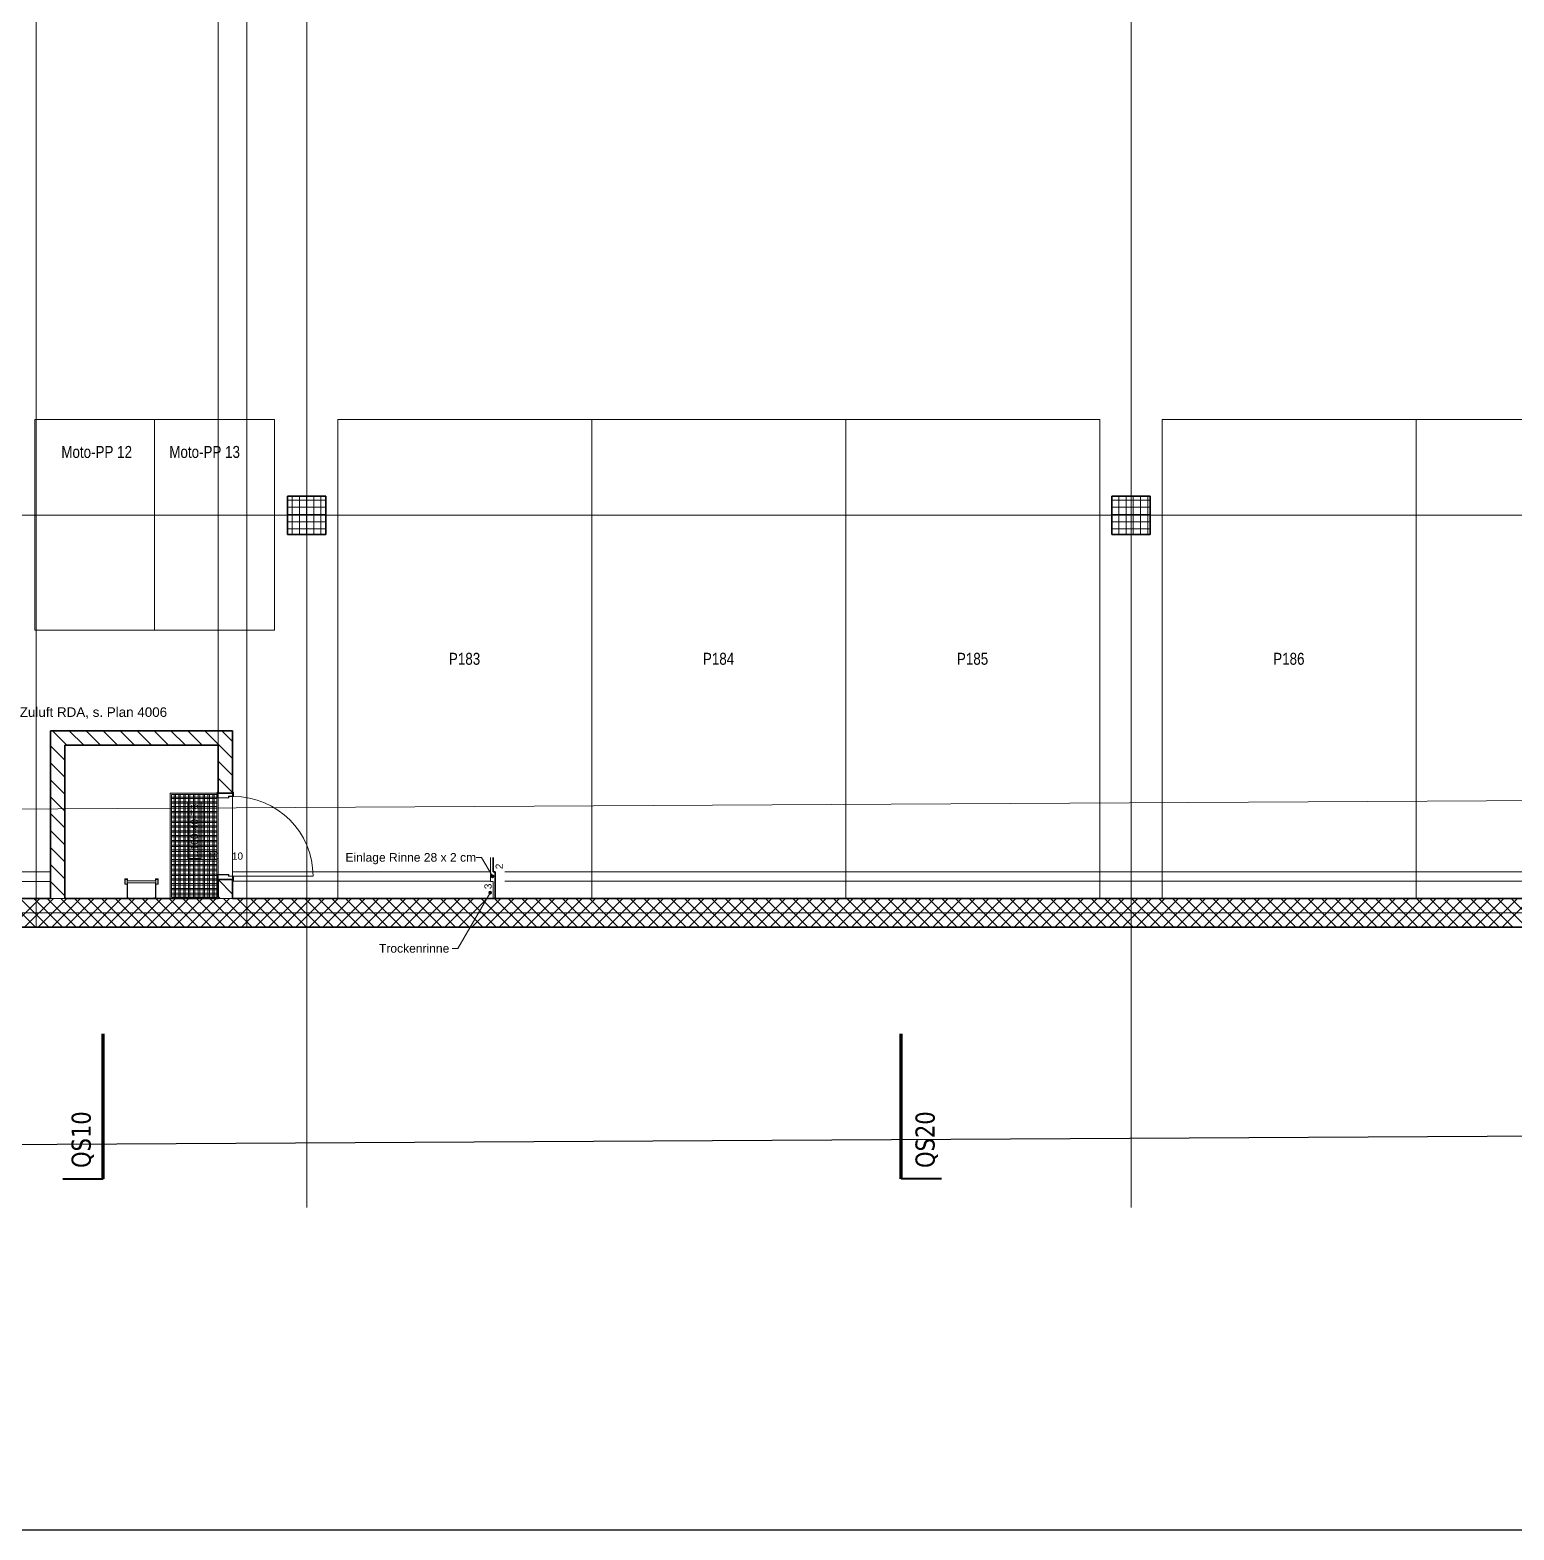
# Model space of a CAD drawing. Extents: x -932 to 937, y -179 to 471.
# Drawn here: x -628 to -318.3, y -174.5 to 138.6 of the extents above; entities that cross this region are included whole.
import ezdxf
from ezdxf.lldxf.tags import DXFTag

# ---------------------------------------------------------------- set-up
doc = ezdxf.new("R2010")
doc.units = 0
doc.layers.get('0').update_dxf_attribs({"lineweight": 13})
for name, color, linetype, lineweight in [('A-____-NOTE-TEXT', 7, 'Continuous', 9), ('A-DETL-____-HDLN', 7, '_Verdeckte Linien_', 9), ('A-DOOR-____-IDEN', 7, 'Continuous', 5), ('A-DOOR-____-OTLN', 7, 'Continuous', 9), ('A-DOOR-FRAM-MCUT', 7, 'Continuous', 9), ('A-DOOR-OPNG-OTLN', 7, 'Continuous', 9), ('A-FLOR-____-OTLN', 7, 'Continuous', 9), ('A-GENM-____-OTLN', 7, 'Continuous', 9), ('A-WALL-____-MCUT', 7, 'Continuous', 35), ('A-WALL-____-PATT', 7, 'Continuous', 35), ('C-PRKG-____-IDEN', 7, 'Continuous', 5), ('C-PRKG-____-OTLN', 7, 'Continuous', 9), ('I-WALL-____-OTLN', 7, 'Continuous', 9), ('S-COLS-____-MCUT', 7, 'Continuous', 35), ('S-COLS-____-OTLN', 7, 'Continuous', 9), ('S-GRID-____-OTLN', 7, 'Continuous', 5), ('Text', 7, 'Continuous', 5), ('Vertikale Erschließung', 7, 'Continuous', 9)]:
    doc.layers.add(name, color=color, linetype=linetype, lineweight=lineweight)
for name, color, linetype, lineweight, true_color in [('A-DETL-____-OTLN', 5, 'Continuous', 9, 0x0000ff), ('C-PROP-LINE-OTLN', 7, '_Grundgrenze_', 25, 0x800000), ('G-____-____-SYMB', 7, 'Strichpunkt - Weit', 5, 0x008080)]:
    doc.layers.add(name, color=color, linetype=linetype, lineweight=lineweight, true_color=true_color)
doc.styles.get("Standard").update_dxf_attribs({"font": 'arial.ttf'})
tags = doc.linetypes.add('_Grundgrenze_', pattern=[0.45, 0.2, -0.05, 0.05, -0.05, 0.05, -0.05]).pattern_tags.tags
tags[14:15] = [DXFTag(74, 4), DXFTag(75, 0), DXFTag(340, '0'), DXFTag(46, 1.0), DXFTag(50, 0.0), DXFTag(44, 0.0), DXFTag(45, 0.0)]
tags[12:13] = [DXFTag(74, 4), DXFTag(75, 0), DXFTag(340, '0'), DXFTag(46, 1.0), DXFTag(50, 0.0), DXFTag(44, 0.0), DXFTag(45, 0.0)]
tags[10:11] = [DXFTag(74, 4), DXFTag(75, 0), DXFTag(340, '0'), DXFTag(46, 1.0), DXFTag(50, 0.0), DXFTag(44, 0.0), DXFTag(45, 0.0)]
tags[8:9] = [DXFTag(74, 4), DXFTag(75, 0), DXFTag(340, '0'), DXFTag(46, 1.0), DXFTag(50, 0.0), DXFTag(44, 0.0), DXFTag(45, 0.0)]
tags[6:7] = [DXFTag(74, 4), DXFTag(75, 0), DXFTag(340, '0'), DXFTag(46, 1.0), DXFTag(50, 0.0), DXFTag(44, 0.0), DXFTag(45, 0.0)]
tags[4:5] = [DXFTag(74, 4), DXFTag(75, 0), DXFTag(340, '0'), DXFTag(46, 1.0), DXFTag(50, 0.0), DXFTag(44, 0.0), DXFTag(45, 0.0)]
tags = doc.linetypes.add('_Rasterlinie_', pattern=[0.375, 0.2, -0.05, 0.075, -0.05]).pattern_tags.tags
tags[10:11] = [DXFTag(74, 4), DXFTag(75, 0), DXFTag(340, '0'), DXFTag(46, 1.0), DXFTag(50, 0.0), DXFTag(44, 0.0), DXFTag(45, 0.0)]
tags[8:9] = [DXFTag(74, 4), DXFTag(75, 0), DXFTag(340, '0'), DXFTag(46, 1.0), DXFTag(50, 0.0), DXFTag(44, 0.0), DXFTag(45, 0.0)]
tags[6:7] = [DXFTag(74, 4), DXFTag(75, 0), DXFTag(340, '0'), DXFTag(46, 1.0), DXFTag(50, 0.0), DXFTag(44, 0.0), DXFTag(45, 0.0)]
tags[4:5] = [DXFTag(74, 4), DXFTag(75, 0), DXFTag(340, '0'), DXFTag(46, 1.0), DXFTag(50, 0.0), DXFTag(44, 0.0), DXFTag(45, 0.0)]
tags = doc.linetypes.add('_Schnittlinie_', pattern=[0.3, 0.15, -0.05, 0.05, -0.05]).pattern_tags.tags
tags[10:11] = [DXFTag(74, 4), DXFTag(75, 0), DXFTag(340, '0'), DXFTag(46, 1.0), DXFTag(50, 0.0), DXFTag(44, 0.0), DXFTag(45, 0.0)]
tags[8:9] = [DXFTag(74, 4), DXFTag(75, 0), DXFTag(340, '0'), DXFTag(46, 1.0), DXFTag(50, 0.0), DXFTag(44, 0.0), DXFTag(45, 0.0)]
tags[6:7] = [DXFTag(74, 4), DXFTag(75, 0), DXFTag(340, '0'), DXFTag(46, 1.0), DXFTag(50, 0.0), DXFTag(44, 0.0), DXFTag(45, 0.0)]
tags[4:5] = [DXFTag(74, 4), DXFTag(75, 0), DXFTag(340, '0'), DXFTag(46, 1.0), DXFTag(50, 0.0), DXFTag(44, 0.0), DXFTag(45, 0.0)]
tags = doc.linetypes.add('_Strichliert - Fein_', pattern=[0.15, 0.1, -0.05]).pattern_tags.tags
tags[6:7] = [DXFTag(74, 4), DXFTag(75, 0), DXFTag(340, '0'), DXFTag(46, 1.0), DXFTag(50, 0.0), DXFTag(44, 0.0), DXFTag(45, 0.0)]
tags[4:5] = [DXFTag(74, 4), DXFTag(75, 0), DXFTag(340, '0'), DXFTag(46, 1.0), DXFTag(50, 0.0), DXFTag(44, 0.0), DXFTag(45, 0.0)]
tags = doc.linetypes.add('_Verdeckte Linien_', pattern=[0.15, 0.1, -0.05]).pattern_tags.tags
tags[6:7] = [DXFTag(74, 4), DXFTag(75, 0), DXFTag(340, '0'), DXFTag(46, 1.0), DXFTag(50, 0.0), DXFTag(44, 0.0), DXFTag(45, 0.0)]
tags[4:5] = [DXFTag(74, 4), DXFTag(75, 0), DXFTag(340, '0'), DXFTag(46, 1.0), DXFTag(50, 0.0), DXFTag(44, 0.0), DXFTag(45, 0.0)]
tags = doc.linetypes.add('Gestrichelt', pattern=[0.1, 0.05, -0.05]).pattern_tags.tags
tags[6:7] = [DXFTag(74, 4), DXFTag(75, 0), DXFTag(340, '0'), DXFTag(46, 1.0), DXFTag(50, 0.0), DXFTag(44, 0.0), DXFTag(45, 0.0)]
tags[4:5] = [DXFTag(74, 4), DXFTag(75, 0), DXFTag(340, '0'), DXFTag(46, 1.0), DXFTag(50, 0.0), DXFTag(44, 0.0), DXFTag(45, 0.0)]
tags = doc.linetypes.add('Grundrissdarstellung Sturz', pattern=[0.25, 0.15, -0.05, 0, -0.05]).pattern_tags.tags
tags[10:11] = [DXFTag(74, 4), DXFTag(75, 0), DXFTag(340, '0'), DXFTag(46, 1.0), DXFTag(50, 0.0), DXFTag(44, 0.0), DXFTag(45, 0.0)]
tags[8:9] = [DXFTag(74, 4), DXFTag(75, 0), DXFTag(340, '0'), DXFTag(46, 1.0), DXFTag(50, 0.0), DXFTag(44, 0.0), DXFTag(45, 0.0)]
tags[6:7] = [DXFTag(74, 4), DXFTag(75, 0), DXFTag(340, '0'), DXFTag(46, 1.0), DXFTag(50, 0.0), DXFTag(44, 0.0), DXFTag(45, 0.0)]
tags[4:5] = [DXFTag(74, 4), DXFTag(75, 0), DXFTag(340, '0'), DXFTag(46, 1.0), DXFTag(50, 0.0), DXFTag(44, 0.0), DXFTag(45, 0.0)]
tags = doc.linetypes.add('Strichpunkt - Weit', pattern=[0.5, 0.2, -0.15, 0, -0.15]).pattern_tags.tags
tags[10:11] = [DXFTag(74, 4), DXFTag(75, 0), DXFTag(340, '0'), DXFTag(46, 1.0), DXFTag(50, 0.0), DXFTag(44, 0.0), DXFTag(45, 0.0)]
tags[8:9] = [DXFTag(74, 4), DXFTag(75, 0), DXFTag(340, '0'), DXFTag(46, 1.0), DXFTag(50, 0.0), DXFTag(44, 0.0), DXFTag(45, 0.0)]
tags[6:7] = [DXFTag(74, 4), DXFTag(75, 0), DXFTag(340, '0'), DXFTag(46, 1.0), DXFTag(50, 0.0), DXFTag(44, 0.0), DXFTag(45, 0.0)]
tags[4:5] = [DXFTag(74, 4), DXFTag(75, 0), DXFTag(340, '0'), DXFTag(46, 1.0), DXFTag(50, 0.0), DXFTag(44, 0.0), DXFTag(45, 0.0)]

# ---------------------------------------------------------------- blocks, each defined once
blk = doc.blocks.new('Referenz-A0UJ2H83XE', base_point=(-932.31, -115.76))
at = {"layer": 'A-DETL-____-HDLN', "color": 0, "linetype": '_Verdeckte Linien_', "ltscale": 0.13}
for p, q in [((-626.74, -48.66), (-626.74, 405.49)), ((-626.74, 405.49), (-626.74, -48.66)), ((-582.74, -48.66), (-582.74, 369.04)), ((-588.74, -42.66), (-588.74, 258.94)), ((-582.74, 258.94), (-582.74, -42.66)), ((-626.74, -48.66), (-582.74, -48.66))]:
    blk.add_line(p, q, dxfattribs=at)
at = {"layer": 'A-DETL-____-OTLN', "color": 0, "linetype": '_Strichliert - Fein_', "ltscale": 0.13}
blk.add_line((-930.58, -25.63), (308.1, -18.68), dxfattribs=at)
at = {"layer": 'A-DETL-____-OTLN', "color": 0, "linetype": 'Continuous', "ltscale": 0.13}
for p, q in [((-531.94, -34.06), (-531.94, -39.07)), ((-531.94, -39.07), (-531.34, -39.07)), ((-531.34, -39.07), (-531.34, -42.66))]:
    blk.add_line(p, q, dxfattribs=at)
at = {"layer": 'A-DETL-____-OTLN', "color": 0, "linetype": 'Continuous', "lineweight": 35, "ltscale": 0.35}
for p, q in [((-531.34, -34.06), (-531.34, -37.06)), ((-531.34, -37.06), (-530.94, -37.06)), ((-530.94, -37.06), (-530.94, -42.66)), ((-531.34, -42.66), (-528.94, -42.66))]:
    blk.add_line(p, q, dxfattribs=at)
at = {"layer": 'A-DETL-____-OTLN', "color": 0, "linetype": 'Gestrichelt', "ltscale": 0.13}
for p, q in [((-623.74, -37.06), (-930.58, -37.06)), ((-585.74, -37.42), (-585.74, -37.06)), ((-585.74, -37.06), (-582.74, -37.06)), ((-585.74, -37.96), (-585.74, -37.42)), ((-582.74, -37.06), (-531.94, -37.06)), ((-528.94, -37.06), (-11.94, -37.06)), ((-585.74, -38.66), (-585.74, -38))]:
    blk.add_line(p, q, dxfattribs=at)
at = {"layer": 'A-DOOR-____-IDEN', "color": 0, "linetype": 'Continuous', "ltscale": 0.13}
for p, q in [((-595.04, -34.3), (-595.04, -22.46)), ((-595.04, -22.46), (-592.26, -22.46)), ((-592.26, -22.46), (-592.26, -34.3)), ((-592.26, -34.3), (-595.04, -34.3))]:
    blk.add_line(p, q, dxfattribs=at)
at = {"layer": 'A-DOOR-____-OTLN', "color": 0, "linetype": 'Grundrissdarstellung Sturz', "ltscale": 0.13}
for p, q in [((-588.74, -20.66), (-588.74, -33.92)), ((-585.74, -20.66), (-585.74, -33.92)), ((-588.74, -33.92), (-588.74, -37.42)), ((-585.74, -33.92), (-585.74, -37.42)), ((-588.74, -37.42), (-588.74, -38.66)), ((-585.74, -37.42), (-585.74, -38.66))]:
    blk.add_line(p, q, dxfattribs=at)
at = {"layer": 'A-DOOR-FRAM-MCUT', "color": 0, "linetype": 'Continuous', "ltscale": 0.13}
for p, q in [((-588.74, -20.46), (-588.94, -20.46)), ((-588.94, -20.46), (-588.94, -21.66)), ((-588.94, -21.66), (-586.54, -21.66)), ((-588.9, -21.62), (-588.9, -20.5)), ((-588.9, -20.5), (-588.74, -20.5)), ((-586.58, -21.62), (-588.9, -21.62)), ((-585.58, -21.32), (-586.58, -21.32)), ((-586.58, -21.32), (-586.58, -21.62)), ((-586.54, -21.66), (-586.54, -21.36)), ((-586.54, -21.36), (-585.54, -21.36)), ((-585.54, -20.46), (-585.74, -20.46)), ((-585.74, -20.5), (-585.58, -20.5)), ((-585.58, -20.5), (-585.58, -21.32)), ((-585.54, -21.36), (-585.54, -20.46)), ((-586.54, -37.66), (-588.94, -37.66)), ((-588.94, -37.66), (-588.94, -38.86)), ((-588.94, -38.86), (-588.74, -38.86)), ((-588.9, -38.82), (-588.9, -37.7)), ((-588.9, -37.7), (-586.58, -37.7)), ((-588.74, -38.82), (-588.9, -38.82)), ((-586.58, -37.7), (-586.58, -38)), ((-586.58, -38), (-585.58, -38)), ((-586.54, -37.96), (-586.54, -37.66)), ((-585.54, -37.96), (-586.54, -37.96)), ((-585.58, -38.82), (-585.74, -38.82)), ((-585.74, -38.86), (-585.54, -38.86)), ((-585.58, -38), (-585.58, -38.82)), ((-585.54, -38.86), (-585.54, -37.96))]:
    blk.add_line(p, q, dxfattribs=at)
at = {"layer": 'A-DOOR-OPNG-OTLN', "color": 0, "linetype": 'Continuous', "ltscale": 0.13}
blk.add_line((-585.54, -37.96), (-568.94, -37.96), dxfattribs=at)
blk.add_ellipse((-585.54, -37.96), major_axis=(16.6, 0), ratio=1, start_param=0, end_param=1.570796, dxfattribs=at)
at = {"layer": 'A-FLOR-____-OTLN', "color": 0, "linetype": 'Continuous', "ltscale": 0.13}
for p, q in [((-735.74, -39.07), (-623.74, -39.07)), ((-585.74, -39.04), (-531.94, -39.04)), ((-528.94, -39.04), (-11.94, -39.04)), ((-585.74, -42.63), (-531.34, -42.63)), ((-531.34, -42.64), (-585.74, -42.64)), ((-528.94, -42.63), (-11.34, -42.63)), ((-11.34, -42.64), (-528.94, -42.64))]:
    blk.add_line(p, q, dxfattribs=at)
at = {"layer": 'A-GENM-____-OTLN', "color": 0, "linetype": 'Continuous', "ltscale": 0.13}
for p, q in [((-588.94, -20.66), (-598.74, -20.66)), ((-598.74, -20.66), (-598.74, -42.66)), ((-598.44, -42.36), (-598.44, -20.96)), ((-598.44, -20.96), (-589.04, -20.96)), ((-589.04, -21.46), (-598.44, -21.46)), ((-598.44, -21.46), (-598.44, -21.76)), ((-598.44, -21.76), (-589.04, -21.76)), ((-597.94, -20.96), (-597.94, -42.36)), ((-597.64, -20.96), (-597.94, -20.96)), ((-597.64, -42.36), (-597.64, -20.96)), ((-596.93, -20.96), (-596.93, -42.36)), ((-596.63, -20.96), (-596.93, -20.96)), ((-596.63, -42.36), (-596.63, -20.96)), ((-595.92, -20.96), (-595.92, -42.36)), ((-595.62, -20.96), (-595.92, -20.96)), ((-595.62, -42.36), (-595.62, -20.96)), ((-594.91, -20.96), (-594.91, -42.36)), ((-594.61, -20.96), (-594.91, -20.96)), ((-594.61, -42.36), (-594.61, -20.96)), ((-593.89, -20.96), (-593.89, -42.36)), ((-593.59, -20.96), (-593.89, -20.96)), ((-593.59, -42.36), (-593.59, -20.96)), ((-592.88, -20.96), (-592.88, -42.36)), ((-592.58, -20.96), (-592.88, -20.96)), ((-592.58, -42.36), (-592.58, -20.96)), ((-591.87, -20.96), (-591.87, -42.36)), ((-591.57, -20.96), (-591.87, -20.96)), ((-591.57, -35.92), (-591.57, -20.96)), ((-590.86, -20.96), (-590.86, -35.92)), ((-590.56, -20.96), (-590.86, -20.96)), ((-590.56, -35.92), (-590.56, -20.96)), ((-589.84, -20.96), (-589.84, -35.92)), ((-589.54, -20.96), (-589.84, -20.96)), ((-589.54, -35.92), (-589.54, -20.96)), ((-589.04, -20.96), (-589.04, -35.92)), ((-589.04, -21.76), (-589.04, -21.46)), ((-588.74, -20.66), (-588.9, -20.66)), ((-588.74, -20.66), (-588.74, -33.92)), ((-588.74, -21.62), (-588.74, -20.66)), ((-588.74, -33.92), (-588.74, -21.66)), ((-589.04, -22.47), (-598.44, -22.47)), ((-598.44, -22.47), (-598.44, -22.77)), ((-598.44, -22.77), (-589.04, -22.77)), ((-589.04, -23.47), (-598.44, -23.47)), ((-598.44, -23.47), (-598.44, -23.77)), ((-598.44, -23.77), (-589.04, -23.77)), ((-589.04, -24.48), (-598.44, -24.48)), ((-598.44, -24.48), (-598.44, -24.78)), ((-598.44, -24.78), (-589.04, -24.78)), ((-589.04, -22.77), (-589.04, -22.47)), ((-589.04, -23.77), (-589.04, -23.47)), ((-589.04, -24.78), (-589.04, -24.48)), ((-589.04, -25.48), (-598.44, -25.48)), ((-598.44, -25.48), (-598.44, -25.78)), ((-598.44, -25.78), (-589.04, -25.78)), ((-589.04, -26.49), (-598.44, -26.49)), ((-598.44, -26.49), (-598.44, -26.79)), ((-598.44, -26.79), (-589.04, -26.79)), ((-589.04, -27.49), (-598.44, -27.49)), ((-598.44, -27.49), (-598.44, -27.79)), ((-598.44, -27.79), (-589.04, -27.79)), ((-589.04, -25.78), (-589.04, -25.48)), ((-589.04, -26.79), (-589.04, -26.49)), ((-589.04, -27.79), (-589.04, -27.49)), ((-589.04, -28.5), (-598.44, -28.5)), ((-598.44, -28.5), (-598.44, -28.8)), ((-598.44, -28.8), (-589.04, -28.8)), ((-589.04, -29.5), (-598.44, -29.5)), ((-598.44, -29.5), (-598.44, -29.8)), ((-598.44, -29.8), (-589.04, -29.8)), ((-589.04, -30.51), (-598.44, -30.51)), ((-598.44, -30.51), (-598.44, -30.81)), ((-598.44, -30.81), (-589.04, -30.81)), ((-589.04, -28.8), (-589.04, -28.5)), ((-589.04, -29.8), (-589.04, -29.5)), ((-589.04, -30.81), (-589.04, -30.51)), ((-589.04, -31.51), (-598.44, -31.51)), ((-598.44, -31.51), (-598.44, -31.81)), ((-598.44, -31.81), (-589.04, -31.81)), ((-589.04, -32.52), (-598.44, -32.52)), ((-598.44, -32.52), (-598.44, -32.82)), ((-598.44, -32.82), (-589.04, -32.82)), ((-589.04, -33.52), (-598.44, -33.52)), ((-598.44, -33.52), (-598.44, -33.82)), ((-598.44, -33.82), (-589.04, -33.82)), ((-589.04, -31.81), (-589.04, -31.51)), ((-589.04, -32.82), (-589.04, -32.52)), ((-589.04, -33.82), (-589.04, -33.52)), ((-588.74, -33.92), (-588.74, -37.42)), ((-588.74, -37.42), (-588.74, -33.92)), ((-589.04, -34.53), (-598.44, -34.53)), ((-598.44, -34.53), (-598.44, -34.83)), ((-598.44, -34.83), (-589.04, -34.83)), ((-589.04, -35.53), (-598.44, -35.53)), ((-598.44, -35.53), (-598.44, -35.83)), ((-598.44, -35.83), (-589.04, -35.83)), ((-591.74, -36.54), (-598.44, -36.54)), ((-598.44, -36.54), (-598.44, -36.84)), ((-598.44, -36.84), (-591.74, -36.84)), ((-589.04, -37.54), (-598.44, -37.54)), ((-598.44, -37.54), (-598.44, -37.84)), ((-589.04, -36.54), (-591.74, -36.54)), ((-591.74, -36.84), (-589.04, -36.84)), ((-591.57, -37.42), (-591.57, -35.92)), ((-591.57, -42.36), (-591.57, -37.42)), ((-590.86, -35.92), (-590.86, -37.42)), ((-590.86, -37.42), (-590.86, -42.36)), ((-590.56, -37.42), (-590.56, -35.92)), ((-590.56, -42.36), (-590.56, -37.42)), ((-589.84, -35.92), (-589.84, -37.42)), ((-589.84, -37.42), (-589.84, -42.36)), ((-589.54, -37.42), (-589.54, -35.92)), ((-589.54, -42.36), (-589.54, -37.42)), ((-589.04, -34.83), (-589.04, -34.53)), ((-589.04, -35.83), (-589.04, -35.53)), ((-589.04, -35.92), (-589.04, -37.42)), ((-589.04, -36.84), (-589.04, -36.54)), ((-589.04, -37.42), (-589.04, -42.36)), ((-589.04, -37.84), (-589.04, -37.54)), ((-588.74, -37.42), (-588.74, -38.66)), ((-588.74, -37.66), (-588.74, -37.42)), ((-598.44, -37.84), (-589.04, -37.84)), ((-589.04, -38.55), (-598.44, -38.55)), ((-598.44, -38.55), (-598.44, -38.85)), ((-598.44, -38.85), (-589.04, -38.85)), ((-589.04, -39.55), (-598.44, -39.55)), ((-598.44, -39.55), (-598.44, -39.85)), ((-598.44, -39.85), (-589.04, -39.85)), ((-589.04, -40.56), (-598.44, -40.56)), ((-598.44, -40.56), (-598.44, -40.86)), ((-589.04, -38.85), (-589.04, -38.55)), ((-589.04, -39.85), (-589.04, -39.55)), ((-589.04, -40.86), (-589.04, -40.56)), ((-588.74, -38.82), (-588.74, -37.7)), ((-588.74, -42.66), (-588.74, -38.86)), ((-598.44, -40.86), (-589.04, -40.86)), ((-589.04, -41.56), (-598.44, -41.56)), ((-598.44, -41.56), (-598.44, -41.86)), ((-598.44, -41.86), (-589.04, -41.86)), ((-589.04, -42.36), (-598.44, -42.36)), ((-597.94, -42.36), (-597.64, -42.36)), ((-596.93, -42.36), (-596.63, -42.36)), ((-595.92, -42.36), (-595.62, -42.36)), ((-594.91, -42.36), (-594.61, -42.36)), ((-593.89, -42.36), (-593.59, -42.36)), ((-592.88, -42.36), (-592.58, -42.36)), ((-591.87, -42.36), (-591.57, -42.36)), ((-590.86, -42.36), (-590.56, -42.36)), ((-589.84, -42.36), (-589.54, -42.36)), ((-589.04, -41.86), (-589.04, -41.56))]:
    blk.add_line(p, q, dxfattribs=at)
at = {"layer": 'A-GENM-____-OTLN', "color": 0, "linetype": '_Verdeckte Linien_', "ltscale": 0.13}
for p, q in [((-588.74, -21.62), (-588.74, -20.66)), ((-588.74, -33.92), (-588.74, -21.66)), ((-588.74, -37.42), (-588.74, -33.92)), ((-588.74, -37.66), (-588.74, -37.42)), ((-588.74, -38.66), (-588.74, -37.7))]:
    blk.add_line(p, q, dxfattribs=at)
at = {"layer": 'A-WALL-____-MCUT', "color": 0, "linetype": 'Continuous', "ltscale": 0.35}
for p, q in [((-585.74, -7.66), (-623.74, -7.66)), ((-623.74, -7.66), (-623.74, -42.66)), ((-585.74, -20.66), (-585.74, -7.66)), ((-588.74, -10.66), (-620.74, -10.66)), ((-620.74, -42.66), (-620.74, -10.66)), ((-588.74, -10.66), (-588.74, -20.66)), ((-588.74, -20.66), (-585.74, -20.66)), ((-585.74, -38.66), (-588.74, -38.66)), ((-588.74, -38.66), (-588.74, -42.66)), ((-585.74, -42.66), (-585.74, -38.66)), ((-623.74, -42.66), (-930.58, -42.66)), ((-588.74, -42.66), (-620.74, -42.66)), ((-531.34, -42.66), (-585.74, -42.66)), ((-11.34, -42.66), (-528.94, -42.66)), ((-930.58, -48.66), (246.26, -48.66))]:
    blk.add_line(p, q, dxfattribs=at)
at = {"layer": 'A-WALL-____-MCUT', "color": 0, "linetype": 'Continuous', "lineweight": 9, "ltscale": 0.13}
for p, q in [((-623.74, -42.66), (-620.74, -42.66)), ((-588.74, -42.66), (-585.74, -42.66))]:
    blk.add_line(p, q, dxfattribs=at)
at = {"layer": 'A-WALL-____-PATT', "color": 0, "linetype": 'Continuous', "lineweight": 9, "ltscale": 0.13}
for p, q in [((-623.33, -7.66), (-620.33, -10.66)), ((-619.79, -7.66), (-616.79, -10.66)), ((-616.26, -7.66), (-613.26, -10.66)), ((-612.72, -7.66), (-609.72, -10.66)), ((-609.19, -7.66), (-606.19, -10.66)), ((-605.65, -7.66), (-602.65, -10.66)), ((-602.12, -7.66), (-599.12, -10.66)), ((-598.58, -7.66), (-595.58, -10.66)), ((-595.05, -7.66), (-593.5, -9.2)), ((-593.5, -9.2), (-592.05, -10.66)), ((-591.51, -7.66), (-588.74, -10.43)), ((-587.97, -7.66), (-585.74, -9.89)), ((-623.74, -10.78), (-620.74, -13.78)), ((-588.74, -10.43), (-585.74, -13.43)), ((-623.74, -14.32), (-620.74, -17.32)), ((-588.74, -13.96), (-585.74, -16.96)), ((-623.74, -17.86), (-620.74, -20.86)), ((-588.74, -17.5), (-585.74, -20.5)), ((-623.74, -21.39), (-620.74, -24.39)), ((-623.74, -24.93), (-620.74, -27.93)), ((-623.74, -28.46), (-620.74, -31.46)), ((-623.74, -32), (-620.74, -35)), ((-623.74, -35.53), (-620.74, -38.53)), ((-623.74, -39.07), (-620.74, -42.07)), ((-588.74, -38.71), (-585.74, -41.71)), ((-626.88, -48.66), (-632.88, -42.66)), ((-631.94, -48.66), (-625.94, -42.66)), ((-624.05, -48.66), (-630.05, -42.66)), ((-629.11, -48.66), (-623.11, -42.66)), ((-621.22, -48.66), (-627.22, -42.66)), ((-626.28, -48.66), (-620.28, -42.66)), ((-618.39, -48.66), (-624.39, -42.66)), ((-623.74, -42.6), (-623.69, -42.66)), ((-623.45, -48.66), (-617.45, -42.66)), ((-615.56, -48.66), (-621.56, -42.66)), ((-620.62, -48.66), (-614.62, -42.66)), ((-612.74, -48.66), (-618.74, -42.66)), ((-617.8, -48.66), (-611.8, -42.66)), ((-609.91, -48.66), (-615.91, -42.66)), ((-614.97, -48.66), (-608.97, -42.66)), ((-607.08, -48.66), (-613.08, -42.66)), ((-612.14, -48.66), (-606.14, -42.66)), ((-604.25, -48.66), (-610.25, -42.66)), ((-609.31, -48.66), (-603.31, -42.66)), ((-601.42, -48.66), (-607.42, -42.66)), ((-606.48, -48.66), (-600.48, -42.66)), ((-598.59, -48.66), (-604.59, -42.66)), ((-603.65, -48.66), (-597.65, -42.66)), ((-595.77, -48.66), (-601.77, -42.66)), ((-600.82, -48.66), (-594.82, -42.66)), ((-592.94, -48.66), (-598.94, -42.66)), ((-598, -48.66), (-592, -42.66)), ((-590.11, -48.66), (-596.11, -42.66)), ((-595.17, -48.66), (-589.17, -42.66)), ((-587.28, -48.66), (-593.28, -42.66)), ((-592.34, -48.66), (-586.34, -42.66)), ((-584.45, -48.66), (-590.45, -42.66)), ((-589.51, -48.66), (-583.51, -42.66)), ((-588.74, -42.25), (-588.33, -42.66)), ((-581.62, -48.66), (-587.62, -42.66)), ((-586.68, -48.66), (-580.68, -42.66)), ((-578.79, -48.66), (-584.79, -42.66)), ((-583.85, -48.66), (-577.85, -42.66)), ((-575.97, -48.66), (-581.97, -42.66)), ((-581.03, -48.66), (-575.03, -42.66)), ((-573.14, -48.66), (-579.14, -42.66)), ((-578.2, -48.66), (-572.2, -42.66)), ((-570.31, -48.66), (-576.31, -42.66)), ((-575.37, -48.66), (-569.37, -42.66)), ((-567.48, -48.66), (-573.48, -42.66)), ((-572.54, -48.66), (-566.54, -42.66)), ((-564.65, -48.66), (-570.65, -42.66)), ((-569.71, -48.66), (-563.71, -42.66)), ((-561.82, -48.66), (-567.82, -42.66)), ((-566.88, -48.66), (-560.88, -42.66)), ((-559, -48.66), (-565, -42.66)), ((-564.06, -48.66), (-558.06, -42.66)), ((-556.17, -48.66), (-562.17, -42.66)), ((-561.23, -48.66), (-555.23, -42.66)), ((-553.34, -48.66), (-559.34, -42.66)), ((-558.4, -48.66), (-552.4, -42.66)), ((-550.51, -48.66), (-556.51, -42.66)), ((-555.57, -48.66), (-549.57, -42.66)), ((-547.68, -48.66), (-553.68, -42.66)), ((-552.74, -48.66), (-546.74, -42.66)), ((-544.85, -48.66), (-550.85, -42.66)), ((-549.91, -48.66), (-543.91, -42.66)), ((-542.03, -48.66), (-548.03, -42.66)), ((-547.08, -48.66), (-541.08, -42.66)), ((-539.2, -48.66), (-545.2, -42.66)), ((-544.26, -48.66), (-538.26, -42.66)), ((-536.37, -48.66), (-542.37, -42.66)), ((-541.43, -48.66), (-535.43, -42.66)), ((-533.54, -48.66), (-539.54, -42.66)), ((-538.6, -48.66), (-532.6, -42.66)), ((-530.71, -48.66), (-536.71, -42.66)), ((-535.77, -48.66), (-529.77, -42.66)), ((-527.88, -48.66), (-533.88, -42.66)), ((-532.94, -48.66), (-526.94, -42.66)), ((-525.05, -48.66), (-531.05, -42.66)), ((-530.11, -48.66), (-524.11, -42.66)), ((-522.23, -48.66), (-528.23, -42.66)), ((-527.29, -48.66), (-521.29, -42.66)), ((-519.4, -48.66), (-525.4, -42.66)), ((-524.46, -48.66), (-518.46, -42.66)), ((-516.57, -48.66), (-522.57, -42.66)), ((-521.63, -48.66), (-515.63, -42.66)), ((-513.74, -48.66), (-519.74, -42.66)), ((-518.8, -48.66), (-512.8, -42.66)), ((-510.91, -48.66), (-516.91, -42.66)), ((-515.97, -48.66), (-509.97, -42.66)), ((-508.08, -48.66), (-514.08, -42.66)), ((-513.14, -48.66), (-507.14, -42.66)), ((-505.26, -48.66), (-511.26, -42.66)), ((-510.31, -48.66), (-504.31, -42.66)), ((-502.43, -48.66), (-508.43, -42.66)), ((-507.49, -48.66), (-501.49, -42.66)), ((-499.6, -48.66), (-505.6, -42.66)), ((-504.66, -48.66), (-498.66, -42.66)), ((-496.77, -48.66), (-502.77, -42.66)), ((-501.83, -48.66), (-495.83, -42.66)), ((-493.94, -48.66), (-499.94, -42.66)), ((-499, -48.66), (-493, -42.66)), ((-491.11, -48.66), (-497.11, -42.66)), ((-496.17, -48.66), (-490.17, -42.66)), ((-488.29, -48.66), (-494.29, -42.66)), ((-493.34, -48.66), (-487.34, -42.66)), ((-485.46, -48.66), (-491.46, -42.66)), ((-490.52, -48.66), (-484.52, -42.66)), ((-482.63, -48.66), (-488.63, -42.66)), ((-487.69, -48.66), (-481.69, -42.66)), ((-479.8, -48.66), (-485.8, -42.66)), ((-484.86, -48.66), (-478.86, -42.66)), ((-476.97, -48.66), (-482.97, -42.66)), ((-482.03, -48.66), (-476.03, -42.66)), ((-474.14, -48.66), (-480.14, -42.66)), ((-479.2, -48.66), (-473.2, -42.66)), ((-471.31, -48.66), (-477.31, -42.66)), ((-476.37, -48.66), (-470.37, -42.66)), ((-468.49, -48.66), (-474.49, -42.66)), ((-473.55, -48.66), (-467.55, -42.66)), ((-465.66, -48.66), (-471.66, -42.66)), ((-470.72, -48.66), (-464.72, -42.66)), ((-462.83, -48.66), (-468.83, -42.66)), ((-467.89, -48.66), (-461.89, -42.66)), ((-460, -48.66), (-466, -42.66)), ((-465.06, -48.66), (-459.06, -42.66)), ((-457.17, -48.66), (-463.17, -42.66)), ((-462.23, -48.66), (-456.23, -42.66)), ((-454.34, -48.66), (-460.34, -42.66)), ((-459.4, -48.66), (-453.4, -42.66)), ((-451.52, -48.66), (-457.52, -42.66)), ((-456.57, -48.66), (-450.57, -42.66)), ((-448.69, -48.66), (-454.69, -42.66)), ((-453.75, -48.66), (-447.75, -42.66)), ((-445.86, -48.66), (-451.86, -42.66)), ((-450.92, -48.66), (-444.92, -42.66)), ((-443.03, -48.66), (-449.03, -42.66)), ((-448.09, -48.66), (-442.09, -42.66)), ((-440.2, -48.66), (-446.2, -42.66)), ((-445.26, -48.66), (-439.26, -42.66)), ((-437.37, -48.66), (-443.37, -42.66)), ((-442.43, -48.66), (-436.43, -42.66)), ((-434.54, -48.66), (-440.54, -42.66)), ((-439.6, -48.66), (-433.6, -42.66)), ((-431.72, -48.66), (-437.72, -42.66)), ((-436.78, -48.66), (-430.78, -42.66)), ((-428.89, -48.66), (-434.89, -42.66)), ((-433.95, -48.66), (-427.95, -42.66)), ((-426.06, -48.66), (-432.06, -42.66)), ((-431.12, -48.66), (-425.12, -42.66)), ((-423.23, -48.66), (-429.23, -42.66)), ((-428.29, -48.66), (-422.29, -42.66)), ((-420.4, -48.66), (-426.4, -42.66)), ((-425.46, -48.66), (-419.46, -42.66)), ((-417.57, -48.66), (-423.57, -42.66)), ((-422.63, -48.66), (-416.63, -42.66)), ((-414.75, -48.66), (-420.75, -42.66)), ((-419.81, -48.66), (-413.81, -42.66)), ((-411.92, -48.66), (-417.92, -42.66)), ((-416.98, -48.66), (-410.98, -42.66)), ((-409.09, -48.66), (-415.09, -42.66)), ((-414.15, -48.66), (-408.15, -42.66)), ((-406.26, -48.66), (-412.26, -42.66)), ((-411.32, -48.66), (-405.32, -42.66)), ((-403.43, -48.66), (-409.43, -42.66)), ((-408.49, -48.66), (-402.49, -42.66)), ((-400.6, -48.66), (-406.6, -42.66)), ((-405.66, -48.66), (-399.66, -42.66)), ((-397.78, -48.66), (-403.78, -42.66)), ((-402.83, -48.66), (-396.83, -42.66)), ((-394.95, -48.66), (-400.95, -42.66)), ((-400.01, -48.66), (-394.01, -42.66)), ((-392.12, -48.66), (-398.12, -42.66)), ((-397.18, -48.66), (-391.18, -42.66)), ((-389.29, -48.66), (-395.29, -42.66)), ((-394.35, -48.66), (-388.35, -42.66)), ((-386.46, -48.66), (-392.46, -42.66)), ((-391.52, -48.66), (-385.52, -42.66)), ((-383.63, -48.66), (-389.63, -42.66)), ((-388.69, -48.66), (-382.69, -42.66)), ((-380.8, -48.66), (-386.8, -42.66)), ((-385.86, -48.66), (-379.86, -42.66)), ((-377.98, -48.66), (-383.98, -42.66)), ((-383.04, -48.66), (-377.04, -42.66)), ((-375.15, -48.66), (-381.15, -42.66)), ((-380.21, -48.66), (-374.21, -42.66)), ((-372.32, -48.66), (-378.32, -42.66)), ((-377.38, -48.66), (-371.38, -42.66)), ((-369.49, -48.66), (-375.49, -42.66)), ((-374.55, -48.66), (-368.55, -42.66)), ((-366.66, -48.66), (-372.66, -42.66)), ((-371.72, -48.66), (-365.72, -42.66)), ((-363.83, -48.66), (-369.83, -42.66)), ((-368.89, -48.66), (-362.89, -42.66)), ((-361.01, -48.66), (-367.01, -42.66)), ((-366.07, -48.66), (-360.07, -42.66)), ((-358.18, -48.66), (-364.18, -42.66)), ((-363.24, -48.66), (-357.24, -42.66)), ((-355.35, -48.66), (-361.35, -42.66)), ((-360.41, -48.66), (-354.41, -42.66)), ((-352.52, -48.66), (-358.52, -42.66)), ((-357.58, -48.66), (-351.58, -42.66)), ((-349.69, -48.66), (-355.69, -42.66)), ((-354.75, -48.66), (-348.75, -42.66)), ((-346.86, -48.66), (-352.86, -42.66)), ((-351.92, -48.66), (-345.92, -42.66)), ((-344.04, -48.66), (-350.04, -42.66)), ((-349.09, -48.66), (-343.09, -42.66)), ((-341.21, -48.66), (-347.21, -42.66)), ((-346.27, -48.66), (-340.27, -42.66)), ((-338.38, -48.66), (-344.38, -42.66)), ((-343.44, -48.66), (-337.44, -42.66)), ((-335.55, -48.66), (-341.55, -42.66)), ((-340.61, -48.66), (-334.61, -42.66)), ((-332.72, -48.66), (-338.72, -42.66)), ((-337.78, -48.66), (-331.78, -42.66)), ((-329.89, -48.66), (-335.89, -42.66)), ((-334.95, -48.66), (-328.95, -42.66)), ((-327.06, -48.66), (-333.06, -42.66)), ((-332.12, -48.66), (-326.12, -42.66)), ((-324.24, -48.66), (-330.24, -42.66)), ((-329.3, -48.66), (-323.3, -42.66)), ((-321.41, -48.66), (-327.41, -42.66)), ((-326.47, -48.66), (-320.47, -42.66)), ((-318.58, -48.66), (-324.58, -42.66)), ((-323.64, -48.66), (-317.64, -42.66)), ((-315.75, -48.66), (-321.75, -42.66)), ((-320.81, -48.66), (-314.81, -42.66)), ((-312.92, -48.66), (-318.92, -42.66))]:
    blk.add_line(p, q, dxfattribs=at)
at = {"layer": 'C-PRKG-____-OTLN', "color": 0, "linetype": 'Continuous', "ltscale": 0.13}
for p, q in [((-626.99, 57.34), (-601.99, 57.34)), ((-626.99, 13.34), (-626.99, 57.34)), ((-601.99, 57.34), (-626.99, 57.34)), ((-626.99, 57.34), (-626.99, 13.34)), ((-626.99, 13.34), (-626.99, 57.34)), ((-626.99, 57.34), (-601.99, 57.34)), ((-626.99, 57.34), (-626.99, 57.34)), ((-601.99, 13.34), (-601.99, 57.34)), ((-601.99, 13.34), (-601.99, 57.34)), ((-601.99, 57.34), (-601.99, 13.34)), ((-601.99, 57.34), (-601.99, 57.34)), ((-601.99, 57.34), (-576.99, 57.34)), ((-601.99, 13.34), (-601.99, 57.34)), ((-576.99, 57.34), (-601.99, 57.34)), ((-601.99, 57.34), (-601.99, 13.34)), ((-601.99, 13.34), (-601.99, 57.34)), ((-601.99, 57.34), (-576.99, 57.34)), ((-601.99, 57.34), (-601.99, 57.34)), ((-576.99, 13.34), (-576.99, 57.34)), ((-576.99, 13.34), (-576.99, 57.34)), ((-576.99, 57.34), (-576.99, 13.34)), ((-576.99, 57.34), (-576.99, 57.34)), ((-510.74, 57.32), (-563.74, 57.32)), ((-563.74, -42.66), (-563.74, 57.32)), ((-510.74, 57.32), (-563.74, 57.32)), ((-563.74, 57.32), (-563.74, -42.66)), ((-563.74, -42.66), (-563.74, 57.32)), ((-563.74, 57.32), (-510.74, 57.32)), ((-563.74, 57.32), (-563.74, 57.32)), ((-457.74, 57.32), (-510.74, 57.32)), ((-510.74, -42.66), (-510.74, 57.32)), ((-457.74, 57.32), (-510.74, 57.32)), ((-510.74, 57.32), (-510.74, -42.66)), ((-510.74, -42.66), (-510.74, 57.32)), ((-510.74, 57.32), (-457.74, 57.32)), ((-510.74, 57.32), (-510.74, 57.32)), ((-510.74, -42.66), (-510.74, 57.32)), ((-510.74, -42.66), (-510.74, 57.32)), ((-510.74, 57.32), (-510.74, -42.66)), ((-510.74, 57.32), (-510.74, 57.32)), ((-404.74, 57.32), (-457.74, 57.32)), ((-457.74, -42.66), (-457.74, 57.32)), ((-404.74, 57.32), (-457.74, 57.32)), ((-457.74, 57.32), (-457.74, -42.66)), ((-457.74, -42.66), (-457.74, 57.32)), ((-457.74, 57.32), (-404.74, 57.32)), ((-457.74, 57.32), (-457.74, 57.32)), ((-457.74, -42.66), (-457.74, 57.32)), ((-457.74, -42.66), (-457.74, 57.32)), ((-457.74, 57.32), (-457.74, -42.66)), ((-457.74, 57.32), (-457.74, 57.32)), ((-404.74, -42.66), (-404.74, 57.32)), ((-404.74, -42.66), (-404.74, 57.32)), ((-404.74, 57.32), (-404.74, -42.66)), ((-404.74, 57.32), (-404.74, 57.32)), ((-338.74, 57.32), (-391.74, 57.32)), ((-391.74, -42.66), (-391.74, 57.32)), ((-338.74, 57.32), (-391.74, 57.32)), ((-391.74, 57.32), (-391.74, -42.66)), ((-391.74, -42.66), (-391.74, 57.32)), ((-391.74, 57.32), (-338.74, 57.32)), ((-391.74, 57.32), (-391.74, 57.32)), ((-285.74, 57.32), (-338.74, 57.32)), ((-338.74, -42.66), (-338.74, 57.32)), ((-285.74, 57.32), (-338.74, 57.32)), ((-338.74, 57.32), (-338.74, -42.66)), ((-338.74, -42.66), (-338.74, 57.32)), ((-338.74, 57.32), (-285.74, 57.32)), ((-338.74, 57.32), (-338.74, 57.32)), ((-338.74, -42.66), (-338.74, 57.32)), ((-338.74, -42.66), (-338.74, 57.32)), ((-338.74, 57.32), (-338.74, -42.66)), ((-338.74, 57.32), (-338.74, 57.32)), ((-626.99, 13.34), (-601.99, 13.34)), ((-626.99, 13.34), (-601.99, 13.34)), ((-601.99, 13.34), (-626.99, 13.34)), ((-626.99, 13.34), (-626.99, 13.34)), ((-601.99, 13.34), (-601.99, 13.34)), ((-601.99, 13.34), (-576.99, 13.34)), ((-601.99, 13.34), (-576.99, 13.34)), ((-576.99, 13.34), (-601.99, 13.34)), ((-601.99, 13.34), (-601.99, 13.34)), ((-576.99, 13.34), (-576.99, 13.34)), ((-563.74, -42.66), (-563.74, -42.66)), ((-510.74, -42.66), (-510.74, -42.66)), ((-510.74, -42.66), (-510.74, -42.66)), ((-457.74, -42.66), (-457.74, -42.66)), ((-457.74, -42.66), (-457.74, -42.66)), ((-404.74, -42.66), (-404.74, -42.66)), ((-391.74, -42.66), (-391.74, -42.66)), ((-338.74, -42.66), (-338.74, -42.66)), ((-338.74, -42.66), (-338.74, -42.66))]:
    blk.add_line(p, q, dxfattribs=at)
at = {"layer": 'C-PROP-LINE-OTLN', "color": 0, "linetype": '_Grundgrenze_', "lineweight": -2, "ltscale": 0.25}
blk.add_line((-930.58, -95.63), (368, -88.35), dxfattribs=at)
at = {"layer": 'G-____-____-SYMB', "color": 0, "linetype": '_Schnittlinie_', "lineweight": 70, "ltscale": 0.7}
for p, q in [((-612.71, -101.15), (-612.71, -70.87)), ((-446.2, -101.15), (-446.2, -70.87))]:
    blk.add_line(p, q, dxfattribs=at)
at = {"layer": 'G-____-____-SYMB', "color": 0, "linetype": 'Continuous', "lineweight": 40, "ltscale": 0.4}
for p, q in [((-621.14, -101.15), (-612.71, -101.15)), ((-437.78, -101.15), (-446.2, -101.15))]:
    blk.add_line(p, q, dxfattribs=at)
at = {"layer": 'I-WALL-____-OTLN', "color": 0, "linetype": 'Continuous', "ltscale": 0.13}
for p, q in [((-588.74, -21.62), (-588.74, -20.66)), ((-588.74, -37.66), (-588.74, -21.66)), ((-585.74, -20.66), (-585.74, -21.32)), ((-585.74, -21.36), (-585.74, -37.96)), ((-588.74, -38.66), (-588.74, -37.7)), ((-585.74, -38), (-585.74, -38.66))]:
    blk.add_line(p, q, dxfattribs=at)
at = {"layer": 'S-COLS-____-MCUT', "color": 0, "linetype": 'Continuous', "ltscale": 0.35}
for p, q in [((-566.24, 41.34), (-574.24, 41.34)), ((-574.24, 41.34), (-574.24, 33.34)), ((-566.24, 33.34), (-566.24, 41.34)), ((-394.24, 41.34), (-402.24, 41.34)), ((-402.24, 41.34), (-402.24, 33.34)), ((-394.24, 33.34), (-394.24, 41.34)), ((-574.24, 33.34), (-566.24, 33.34)), ((-402.24, 33.34), (-394.24, 33.34))]:
    blk.add_line(p, q, dxfattribs=at)
at = {"layer": 'S-COLS-____-OTLN', "color": 0, "linetype": 'Continuous', "ltscale": 0.13}
for p, q in [((-573.28, 33.34), (-573.28, 41.34)), ((-571.78, 33.34), (-571.78, 41.34)), ((-570.28, 33.34), (-570.28, 41.34)), ((-568.78, 33.34), (-568.78, 41.34)), ((-567.28, 33.34), (-567.28, 41.34)), ((-400.78, 33.34), (-400.78, 41.34)), ((-399.28, 33.34), (-399.28, 41.34)), ((-397.78, 33.34), (-397.78, 41.34)), ((-396.28, 33.34), (-396.28, 41.34)), ((-394.78, 33.34), (-394.78, 41.34)), ((-574.24, 40.51), (-566.24, 40.51)), ((-574.24, 39.01), (-566.24, 39.01)), ((-402.24, 40.51), (-394.24, 40.51)), ((-402.24, 39.01), (-394.24, 39.01)), ((-574.24, 37.51), (-566.24, 37.51)), ((-574.24, 36.01), (-566.24, 36.01)), ((-574.24, 34.51), (-566.24, 34.51)), ((-402.24, 37.51), (-394.24, 37.51)), ((-402.24, 36.01), (-394.24, 36.01)), ((-402.24, 34.51), (-394.24, 34.51))]:
    blk.add_line(p, q, dxfattribs=at)
at = {"layer": 'S-GRID-____-OTLN', "color": 0, "linetype": '_Rasterlinie_', "ltscale": 0.13}
for p, q in [((-570.24, -107.16), (-570.24, 198.94)), ((-398.24, -107.16), (-398.24, 198.94)), ((-930.58, 37.34), (290.25, 37.34)), ((-930.58, -45.66), (290.25, -45.66))]:
    blk.add_line(p, q, dxfattribs=at)
at = {"layer": 'Text', "color": 0, "linetype": 'Continuous', "ltscale": 0.13}
for p, q in [((-534.38, -34.06), (-534.93, -34.06)), ((-533.76, -34.06), (-534.38, -34.06)), ((-531.48, -38), (-533.76, -34.06)), ((-531.97, -41.43), (-538.69, -53.05)), ((-538.69, -53.05), (-539.9, -53.05))]:
    blk.add_line(p, q, dxfattribs=at)
for centre in [(-531.48, -38), (-531.97, -41.43)]:
    blk.add_circle(centre, 0.3, dxfattribs=at)
for points in [[(-531.77, -38.09), (-531.78, -37.95), (-531.77, -37.91)], [(-531.78, -38.05), (-531.78, -38), (-531.78, -37.95)], [(-531.78, -38.05), (-531.78, -37.95), (-531.77, -38.09)], [(-531.75, -38.14), (-531.77, -37.91), (-531.75, -37.86)], [(-531.77, -38.09), (-531.77, -37.91), (-531.75, -38.14)], [(-531.73, -38.18), (-531.75, -37.86), (-531.73, -37.82)], [(-531.75, -38.14), (-531.75, -37.86), (-531.73, -38.18)], [(-531.69, -38.21), (-531.73, -37.82), (-531.69, -37.79)], [(-531.73, -38.18), (-531.73, -37.82), (-531.69, -38.21)], [(-531.66, -38.24), (-531.69, -37.79), (-531.66, -37.76)], [(-531.69, -38.21), (-531.69, -37.79), (-531.66, -38.24)], [(-531.62, -38.27), (-531.66, -37.76), (-531.62, -37.73)], [(-531.66, -38.24), (-531.66, -37.76), (-531.62, -38.27)], [(-531.58, -38.29), (-531.62, -37.73), (-531.58, -37.72)], [(-531.62, -38.27), (-531.62, -37.73), (-531.58, -38.29)], [(-531.53, -38.3), (-531.58, -37.72), (-531.53, -37.7)], [(-531.58, -38.29), (-531.58, -37.72), (-531.53, -38.3)], [(-531.53, -38.3), (-531.53, -37.7), (-531.48, -38.3)], [(-531.48, -38.3), (-531.53, -37.7), (-531.48, -37.7)], [(-531.48, -38.3), (-531.48, -37.7), (-531.44, -38.3)], [(-531.44, -38.3), (-531.48, -37.7), (-531.44, -37.7)], [(-531.44, -38.3), (-531.44, -37.7), (-531.39, -38.29)], [(-531.39, -38.29), (-531.44, -37.7), (-531.39, -37.72)], [(-531.39, -38.29), (-531.39, -37.72), (-531.35, -38.27)], [(-531.35, -38.27), (-531.39, -37.72), (-531.35, -37.73)], [(-531.35, -38.27), (-531.35, -37.73), (-531.31, -38.24)], [(-531.31, -38.24), (-531.35, -37.73), (-531.31, -37.76)], [(-531.31, -38.24), (-531.31, -37.76), (-531.27, -38.21)], [(-531.27, -38.21), (-531.31, -37.76), (-531.27, -37.79)], [(-531.27, -38.21), (-531.27, -37.79), (-531.24, -38.18)], [(-531.24, -38.18), (-531.27, -37.79), (-531.24, -37.82)], [(-531.24, -38.18), (-531.24, -37.82), (-531.22, -38.14)], [(-531.22, -38.14), (-531.24, -37.82), (-531.22, -37.86)], [(-531.22, -38.14), (-531.22, -37.86), (-531.2, -38.09)], [(-531.2, -38.09), (-531.22, -37.86), (-531.2, -37.91)], [(-531.2, -38.09), (-531.2, -37.91), (-531.19, -38.05)], [(-531.19, -38.05), (-531.2, -37.91), (-531.19, -37.95)], [(-531.19, -38.05), (-531.19, -37.95), (-531.18, -38)], [(-532.25, -41.53), (-532.27, -41.39), (-532.25, -41.34)], [(-532.27, -41.48), (-532.27, -41.43), (-532.27, -41.39)], [(-532.27, -41.48), (-532.27, -41.39), (-532.25, -41.53)], [(-532.24, -41.57), (-532.25, -41.34), (-532.24, -41.3)], [(-532.25, -41.53), (-532.25, -41.34), (-532.24, -41.57)], [(-532.21, -41.61), (-532.24, -41.3), (-532.21, -41.26)], [(-532.24, -41.57), (-532.24, -41.3), (-532.21, -41.61)], [(-532.18, -41.65), (-532.21, -41.26), (-532.18, -41.22)], [(-532.21, -41.61), (-532.21, -41.26), (-532.18, -41.65)], [(-532.15, -41.68), (-532.18, -41.22), (-532.15, -41.19)], [(-532.18, -41.65), (-532.18, -41.22), (-532.15, -41.68)], [(-532.1, -41.7), (-532.15, -41.19), (-532.1, -41.17)], [(-532.15, -41.68), (-532.15, -41.19), (-532.1, -41.7)], [(-532.06, -41.72), (-532.1, -41.17), (-532.06, -41.15)], [(-532.1, -41.7), (-532.1, -41.17), (-532.06, -41.72)], [(-532.02, -41.73), (-532.06, -41.15), (-532.02, -41.14)], [(-532.06, -41.72), (-532.06, -41.15), (-532.02, -41.73)], [(-531.97, -41.73), (-532.02, -41.14), (-531.97, -41.13)], [(-532.02, -41.73), (-532.02, -41.14), (-531.97, -41.73)], [(-531.97, -41.73), (-531.97, -41.13), (-531.92, -41.73)], [(-531.92, -41.73), (-531.97, -41.13), (-531.92, -41.14)], [(-531.92, -41.73), (-531.92, -41.14), (-531.88, -41.72)], [(-531.88, -41.72), (-531.92, -41.14), (-531.88, -41.15)], [(-531.88, -41.72), (-531.88, -41.15), (-531.83, -41.7)], [(-531.83, -41.7), (-531.88, -41.15), (-531.83, -41.17)], [(-531.83, -41.7), (-531.83, -41.17), (-531.79, -41.68)], [(-531.79, -41.68), (-531.83, -41.17), (-531.79, -41.19)], [(-531.79, -41.68), (-531.79, -41.19), (-531.76, -41.65)], [(-531.76, -41.65), (-531.79, -41.19), (-531.76, -41.22)], [(-531.76, -41.65), (-531.76, -41.22), (-531.73, -41.61)], [(-531.73, -41.61), (-531.76, -41.22), (-531.73, -41.26)], [(-531.73, -41.61), (-531.73, -41.26), (-531.7, -41.57)], [(-531.7, -41.57), (-531.73, -41.26), (-531.7, -41.3)], [(-531.7, -41.57), (-531.7, -41.3), (-531.68, -41.53)], [(-531.68, -41.53), (-531.7, -41.3), (-531.68, -41.34)], [(-531.68, -41.53), (-531.68, -41.34), (-531.67, -41.48)], [(-531.67, -41.48), (-531.68, -41.34), (-531.67, -41.39)], [(-531.67, -41.48), (-531.67, -41.39), (-531.67, -41.43)]]:
    blk.add_solid(points, dxfattribs=at)
at = {"layer": 'Vertikale Erschließung', "color": 0, "linetype": 'Continuous', "ltscale": 0.13}
for p, q in [((-607.64, -38.56), (-608.24, -38.56)), ((-608.24, -38.56), (-608.24, -39.66)), ((-608.24, -39.66), (-608.14, -39.66)), ((-608.14, -38.66), (-608.14, -39.66)), ((-607.74, -38.66), (-608.14, -38.66)), ((-608.14, -39.66), (-607.74, -39.66)), ((-607.74, -39.66), (-607.74, -38.66)), ((-601.74, -38.96), (-607.74, -38.96)), ((-607.74, -39.36), (-601.74, -39.36)), ((-607.74, -39.66), (-607.74, -42.66)), ((-607.64, -38.96), (-607.64, -38.56)), ((-607.64, -42.56), (-607.64, -39.36)), ((-601.24, -38.56), (-601.84, -38.56)), ((-601.84, -38.56), (-601.84, -38.96)), ((-601.84, -39.36), (-601.84, -42.56)), ((-601.34, -38.66), (-601.74, -38.66)), ((-601.74, -38.66), (-601.74, -39.66)), ((-601.74, -42.66), (-601.74, -39.66)), ((-601.74, -39.66), (-601.34, -39.66)), ((-601.34, -39.66), (-601.34, -38.66)), ((-601.34, -39.66), (-601.24, -39.66)), ((-601.24, -39.66), (-601.24, -38.56)), ((-607.14, -42.56), (-607.64, -42.56)), ((-607.44, -42.52), (-607.44, -42.56)), ((-607.34, -42.52), (-607.44, -42.52)), ((-607.34, -42.52), (-607.44, -42.52)), ((-607.44, -42.52), (-607.44, -42.56)), ((-607.34, -42.52), (-607.44, -42.52)), ((-607.34, -42.52), (-607.44, -42.52)), ((-607.44, -42.52), (-607.44, -42.56)), ((-607.34, -42.52), (-607.44, -42.52)), ((-607.34, -42.52), (-607.44, -42.52)), ((-607.34, -42.56), (-607.34, -42.52)), ((-607.34, -42.56), (-607.34, -42.52)), ((-607.34, -42.56), (-607.34, -42.52)), ((-607.14, -42.66), (-607.14, -42.56)), ((-601.84, -42.56), (-602.34, -42.56)), ((-602.34, -42.56), (-602.34, -42.66)), ((-602.14, -42.52), (-602.14, -42.56)), ((-602.04, -42.52), (-602.14, -42.52)), ((-602.04, -42.52), (-602.14, -42.52)), ((-602.14, -42.52), (-602.14, -42.56)), ((-602.04, -42.52), (-602.14, -42.52)), ((-602.04, -42.52), (-602.14, -42.52)), ((-602.14, -42.52), (-602.14, -42.56)), ((-602.04, -42.52), (-602.14, -42.52)), ((-602.04, -42.52), (-602.14, -42.52)), ((-602.04, -42.56), (-602.04, -42.52)), ((-602.04, -42.56), (-602.04, -42.52)), ((-602.04, -42.56), (-602.04, -42.52))]:
    blk.add_line(p, q, dxfattribs=at)
at = {"layer": 'A-____-NOTE-TEXT', "color": 0, "linetype": 'Continuous', "lineweight": 5, "ltscale": 0.13, "attachment_point": 1}
for s, insert, char_height in [('{\\fArial;Zuluft RDA, s. Plan 4006}', (-630.13, -2.74), 2), ('{\\fArial;10}', (-590.87, -33.04), 1.5), ('{\\fArial;10}', (-585.87, -33.04), 1.5)]:
    blk.add_mtext(s, dxfattribs=dict(at, insert=insert, char_height=char_height))
at = {"layer": 'A-DOOR-____-IDEN', "color": 0, "linetype": 'Continuous', "ltscale": 0.13, "insert": (-594.43, -34.1), "char_height": 1.5, "attachment_point": 1, "rotation": 90}
blk.add_mtext('{\\fArial;U100-40-T6}', dxfattribs=at)
at = {"layer": 'C-PRKG-____-IDEN', "color": 0, "linetype": 'Continuous', "ltscale": 0.13, "char_height": 2.5, "attachment_point": 1}
for s, insert in [('{\\W0.8;\\fArial;Moto-PP 12}', (-621.46, 51.82)), ('{\\W0.8;\\fArial;Moto-PP 13}', (-598.93, 51.82)), ('{\\W0.8;\\fArial;P183}', (-540.58, 8.64)), ('{\\W0.8;\\fArial;P184}', (-487.58, 8.64)), ('{\\W0.8;\\fArial;P185}', (-434.58, 8.64)), ('{\\W0.8;\\fArial;P186}', (-368.58, 8.64))]:
    blk.add_mtext(s, dxfattribs=dict(at, insert=insert))
at = {"layer": 'G-____-____-SYMB', "color": 0, "linetype": 'Continuous', "ltscale": 0.13, "char_height": 4, "attachment_point": 1, "rotation": 90}
for s, insert in [('{\\W0.8;\\fVerdana;QS10}', (-619.32, -98.9)), ('{\\W0.8;\\fVerdana;QS20}', (-443.23, -98.9))]:
    blk.add_mtext(s, dxfattribs=dict(at, insert=insert))
at = {"layer": 'Text', "color": 0, "linetype": 'Continuous', "ltscale": 0.13, "char_height": 1.8, "attachment_point": 1}
for s, insert in [('{\\fArial;Einlage Rinne 28 x 2 cm}', (-562.17, -33.16)), ('{\\fArial;Trockenrinne}', (-555.17, -52.15))]:
    blk.add_mtext(s, dxfattribs=dict(at, insert=insert))
at = {"layer": 'Text', "color": 0, "linetype": 'Continuous', "ltscale": 0.13, "char_height": 1.5, "attachment_point": 1, "rotation": 90}
for s, insert in [('{\\fArial;2}', (-530.85, -36.53)), ('{\\fArial;3}', (-533.18, -40.7))]:
    blk.add_mtext(s, dxfattribs=dict(at, insert=insert))

msp = doc.modelspace()

# ---------------------------------------------------------------- linework, layer by layer
at = {"color": 0, "linetype": 'ByBlock', "lineweight": -2, "ltscale": 0.13}
msp.add_line((-932.42, -174.47), (607.58, -174.47), dxfattribs=at)

# ---------------------------------------------------------------- block references
at = {"color": 9, "lineweight": 25, "ltscale": 0.25, "true_color": 0xc0c0c0}
msp.add_blockref('Referenz-A0UJ2H83XE', (-932.31, -115.76), dxfattribs=at)

doc.saveas('drawing.dxf')
